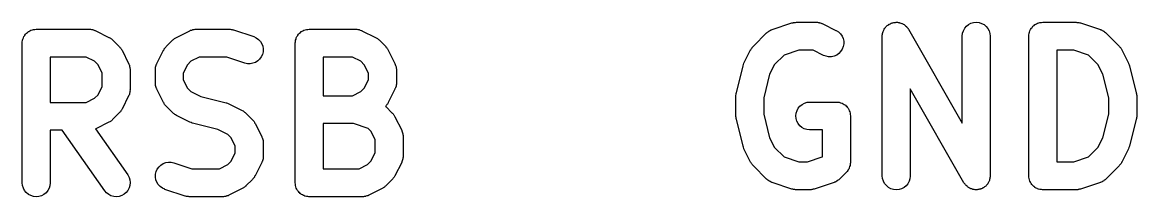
# Model space of a CAD drawing. Extents: x 160.2 to 226.8, y -124.8 to -85.
# Drawn here: x 198.781 to 202.767, y -85.601 to -84.976 of the extents above; entities that cross this region are included whole.
import ezdxf

# ---------------------------------------------------------------- set-up
doc = ezdxf.new("R2010")
doc.units = 0
doc.layers.add('BLACK', color=7, linetype='CONTINUOUS')

msp = doc.modelspace()

# ---------------------------------------------------------------- linework, layer by layer
at = {"layer": 'BLACK', "linetype": 'CONTINUOUS'}
for p, q in [((201.463, -85.0026), (201.534, -84.9788)), ((201.534, -84.9788), (201.535, -84.9785)), ((201.535, -84.9785), (201.538, -84.978)), ((201.538, -84.978), (201.54, -84.9771)), ((201.54, -84.9771), (201.542, -84.9769)), ((201.542, -84.9769), (201.544, -84.9765)), ((201.544, -84.9765), (201.547, -84.9765)), ((201.547, -84.9765), (201.55, -84.9762)), ((201.55, -84.9762), (201.621, -84.9762)), ((201.621, -84.9762), (201.622, -84.9762)), ((201.622, -84.9762), (201.624, -84.9764)), ((201.624, -84.9764), (201.625, -84.9763)), ((201.625, -84.9763), (201.628, -84.9769)), ((201.628, -84.9769), (201.632, -84.9773)), ((201.632, -84.9773), (201.633, -84.9777)), ((201.633, -84.9777), (201.635, -84.978)), ((201.635, -84.978), (201.638, -84.9792)), ((201.638, -84.9792), (201.641, -84.9802)), ((201.641, -84.9802), (201.642, -84.9809)), ((201.642, -84.9809), (201.644, -84.9815)), ((201.644, -84.9815), (201.691, -85.0053)), ((201.883, -84.9826), (201.886, -84.9813)), ((201.886, -84.9813), (201.888, -84.9798)), ((201.888, -84.9798), (201.89, -84.9794)), ((201.89, -84.9794), (201.892, -84.9787)), ((201.892, -84.9787), (201.895, -84.978)), ((201.895, -84.978), (201.898, -84.9771)), ((201.898, -84.9771), (201.899, -84.9769)), ((201.899, -84.9769), (201.901, -84.9766)), ((201.901, -84.9766), (201.904, -84.9765)), ((201.904, -84.9765), (201.907, -84.9762)), ((201.907, -84.9762), (201.909, -84.9764)), ((201.909, -84.9764), (201.911, -84.9763)), ((201.911, -84.9763), (201.914, -84.9769)), ((201.914, -84.9769), (201.917, -84.9772)), ((201.917, -84.9772), (201.919, -84.9777)), ((201.919, -84.9777), (201.92, -84.978)), ((201.92, -84.978), (201.923, -84.9791)), ((201.923, -84.9791), (201.927, -84.9801)), ((201.927, -84.9801), (201.928, -84.9809)), ((201.928, -84.9809), (201.93, -84.9815)), ((201.93, -84.9815), (201.932, -84.9832)), ((202.165, -84.9844), (202.174, -84.9798)), ((202.174, -84.9798), (202.183, -84.9771)), ((202.183, -84.9771), (202.193, -84.9762)), ((202.193, -84.9762), (202.203, -84.9772)), ((202.203, -84.9772), (202.212, -84.9801)), ((202.212, -84.9801), (202.221, -84.9847)), ((202.408, -84.9822), (202.412, -84.98)), ((202.412, -84.9798), (202.417, -84.9785)), ((202.412, -84.9799), (202.412, -84.9798)), ((202.412, -84.98), (202.412, -84.9799)), ((202.417, -84.9785), (202.421, -84.9771)), ((202.421, -84.9771), (202.421, -84.9771)), ((202.421, -84.9771), (202.422, -84.9771)), ((202.422, -84.9771), (202.426, -84.9767)), ((202.426, -84.9767), (202.431, -84.9762)), ((202.431, -84.9762), (202.55, -84.9762)), ((202.55, -84.9762), (202.551, -84.9762)), ((202.551, -84.9762), (202.553, -84.9765)), ((202.553, -84.9765), (202.556, -84.9766)), ((202.556, -84.9766), (202.558, -84.9771)), ((202.558, -84.9771), (202.56, -84.9773)), ((202.56, -84.9773), (202.563, -84.9781)), ((202.563, -84.9781), (202.566, -84.9788)), ((202.566, -84.9788), (202.637, -85.0026)), ((198.79, -85.0229), (198.793, -85.0194)), ((198.793, -85.0194), (198.796, -85.0157)), ((198.796, -85.0155), (198.8, -85.0125)), ((198.796, -85.0156), (198.796, -85.0155)), ((198.796, -85.0157), (198.796, -85.0156)), ((198.8, -85.0125), (198.803, -85.0095)), ((198.803, -85.0095), (198.804, -85.0094)), ((198.803, -85.0095), (198.803, -85.0095)), ((198.804, -85.0094), (198.808, -85.0072)), ((198.808, -85.0072), (198.812, -85.005)), ((198.812, -85.0048), (198.817, -85.0035)), ((198.812, -85.0049), (198.812, -85.0048)), ((198.812, -85.005), (198.812, -85.0049)), ((198.817, -85.0035), (198.821, -85.0021)), ((198.821, -85.0021), (198.821, -85.0021)), ((198.821, -85.0021), (198.822, -85.0021)), ((198.822, -85.0021), (198.826, -85.0017)), ((198.826, -85.0017), (198.831, -85.0012)), ((198.831, -85.0012), (199.021, -85.0012)), ((199.021, -85.0012), (199.022, -85.0012)), ((199.022, -85.0012), (199.024, -85.0014)), ((199.024, -85.0014), (199.025, -85.0013)), ((199.025, -85.0013), (199.028, -85.0019)), ((199.028, -85.0019), (199.032, -85.0023)), ((199.032, -85.0023), (199.033, -85.0027)), ((199.033, -85.0027), (199.035, -85.003)), ((199.035, -85.003), (199.038, -85.0042)), ((199.038, -85.0042), (199.041, -85.0052)), ((199.041, -85.0052), (199.042, -85.0059)), ((199.042, -85.0059), (199.044, -85.0065)), ((199.044, -85.0065), (199.091, -85.0303)), ((199.332, -85.0303), (199.38, -85.0065)), ((199.38, -85.0065), (199.381, -85.0062)), ((199.381, -85.0062), (199.382, -85.0057)), ((199.382, -85.0057), (199.383, -85.005)), ((199.383, -85.005), (199.387, -85.004)), ((199.387, -85.004), (199.39, -85.0028)), ((199.39, -85.0028), (199.391, -85.0026)), ((199.391, -85.0026), (199.393, -85.0021)), ((199.393, -85.0021), (199.396, -85.0018)), ((199.396, -85.0018), (199.399, -85.0013)), ((199.399, -85.0013), (199.401, -85.0013)), ((199.401, -85.0013), (199.402, -85.0012)), ((199.402, -85.0012), (199.521, -85.0012)), ((199.521, -85.0012), (199.522, -85.0012)), ((199.522, -85.0012), (199.525, -85.0015)), ((199.525, -85.0015), (199.528, -85.0016)), ((199.528, -85.0016), (199.53, -85.0021)), ((199.53, -85.0021), (199.532, -85.0023)), ((199.532, -85.0023), (199.534, -85.0031)), ((199.534, -85.0031), (199.537, -85.0038)), ((199.537, -85.0038), (199.609, -85.0276)), ((199.766, -85.0229), (199.769, -85.0194)), ((199.769, -85.0194), (199.772, -85.0157)), ((199.772, -85.0155), (199.776, -85.0125)), ((199.772, -85.0156), (199.772, -85.0155)), ((199.772, -85.0157), (199.772, -85.0156)), ((199.776, -85.0125), (199.779, -85.0095)), ((199.779, -85.0095), (199.78, -85.0095)), ((199.78, -85.0094), (199.784, -85.0072)), ((199.78, -85.0095), (199.78, -85.0094)), ((199.784, -85.0072), (199.788, -85.005)), ((199.788, -85.0048), (199.793, -85.0035)), ((199.788, -85.0049), (199.788, -85.0048)), ((199.788, -85.005), (199.788, -85.0049)), ((199.793, -85.0035), (199.797, -85.0021)), ((199.797, -85.0021), (199.798, -85.0021)), ((199.798, -85.0021), (199.802, -85.0017)), ((199.798, -85.0021), (199.798, -85.0021)), ((199.802, -85.0017), (199.807, -85.0012)), ((199.807, -85.0012), (199.974, -85.0012)), ((199.974, -85.0012), (199.975, -85.0012)), ((199.975, -85.0012), (199.976, -85.0014)), ((199.976, -85.0014), (199.977, -85.0013)), ((199.977, -85.0013), (199.981, -85.0019)), ((199.981, -85.0019), (199.984, -85.0023)), ((199.984, -85.0023), (199.986, -85.0027)), ((199.986, -85.0027), (199.987, -85.003)), ((199.987, -85.003), (199.99, -85.0042)), ((199.99, -85.0042), (199.994, -85.0052)), ((199.994, -85.0052), (199.995, -85.0059)), ((199.995, -85.0059), (199.996, -85.0065)), ((199.996, -85.0065), (200.044, -85.0303)), ((201.396, -85.0623), (201.443, -85.0146)), ((201.443, -85.0146), (201.444, -85.0142)), ((201.444, -85.0142), (201.445, -85.0132)), ((201.445, -85.0132), (201.446, -85.0122)), ((201.446, -85.0122), (201.449, -85.0102)), ((201.449, -85.0102), (201.451, -85.0081)), ((201.451, -85.0081), (201.453, -85.0074)), ((201.453, -85.0074), (201.454, -85.0065)), ((201.454, -85.0065), (201.457, -85.0051)), ((201.457, -85.0051), (201.46, -85.0036)), ((201.46, -85.0036), (201.461, -85.0032)), ((201.461, -85.0032), (201.463, -85.0026)), ((201.691, -85.0053), (201.692, -85.0056)), ((201.692, -85.0056), (201.7, -85.0109)), ((201.7, -85.0109), (201.707, -85.0177)), ((201.707, -85.0177), (201.713, -85.0257)), ((201.857, -85.0221), (201.858, -85.019)), ((201.858, -85.0158), (201.859, -85.0142)), ((201.858, -85.019), (201.858, -85.0158)), ((201.859, -85.0125), (201.86, -85.0095)), ((201.859, -85.0142), (201.859, -85.0125)), ((201.86, -85.0095), (201.861, -85.0065)), ((201.861, -85.0065), (201.862, -85.005)), ((201.862, -85.005), (201.863, -85.0034)), ((201.863, -85.0034), (201.864, -85.0008)), ((201.864, -85.0008), (201.866, -84.9979)), ((201.866, -84.9979), (201.867, -84.9966)), ((201.867, -84.9966), (201.868, -84.9952)), ((201.868, -84.9952), (201.87, -84.9929)), ((201.87, -84.9929), (201.872, -84.9905)), ((201.872, -84.9905), (201.873, -84.9894)), ((201.873, -84.9894), (201.875, -84.9882)), ((201.875, -84.9882), (201.877, -84.9864)), ((201.877, -84.9864), (201.88, -84.9844)), ((201.88, -84.9844), (201.881, -84.9836)), ((201.881, -84.9836), (201.883, -84.9826)), ((201.932, -84.9832), (201.935, -84.9847)), ((201.935, -84.9847), (201.936, -84.9858)), ((201.936, -84.9858), (201.938, -84.9867)), ((201.938, -84.9867), (201.94, -84.9889)), ((201.94, -84.9889), (201.943, -84.991)), ((201.943, -84.991), (201.944, -84.9923)), ((201.944, -84.9923), (201.945, -84.9934)), ((201.945, -84.9934), (201.947, -84.996)), ((201.947, -84.996), (201.949, -84.9985)), ((201.949, -84.9985), (201.95, -85)), ((201.95, -85), (201.951, -85.0014)), ((201.951, -85.0014), (202.143, -85.3379)), ((202.143, -85.0255), (202.144, -85.0158)), ((202.144, -85.0158), (202.147, -85.0065)), ((202.147, -85.0065), (202.152, -84.9979)), ((202.152, -84.9979), (202.158, -84.9905)), ((202.158, -84.9905), (202.165, -84.9844)), ((202.221, -84.9847), (202.228, -84.991)), ((202.228, -84.991), (202.235, -84.9985)), ((202.235, -84.9985), (202.239, -85.0071)), ((202.239, -85.0071), (202.242, -85.0165)), ((202.242, -85.0165), (202.243, -85.0262)), ((202.381, -85.0208), (202.382, -85.0161)), ((202.381, -85.0255), (202.381, -85.0208)), ((202.382, -85.0158), (202.383, -85.0113)), ((202.382, -85.016), (202.382, -85.0158)), ((202.382, -85.0161), (202.382, -85.016)), ((202.383, -85.0113), (202.385, -85.0068)), ((202.385, -85.0065), (202.387, -85.0023)), ((202.385, -85.0067), (202.385, -85.0065)), ((202.385, -85.0068), (202.385, -85.0067)), ((202.387, -85.0023), (202.389, -84.9982)), ((202.389, -84.9982), (202.39, -84.9981)), ((202.39, -84.9979), (202.393, -84.9944)), ((202.39, -84.9981), (202.39, -84.9979)), ((202.393, -84.9944), (202.396, -84.9907)), ((202.396, -84.9905), (202.4, -84.9876)), ((202.396, -84.9906), (202.396, -84.9905)), ((202.396, -84.9907), (202.396, -84.9906)), ((202.4, -84.9876), (202.403, -84.9845)), ((202.403, -84.9845), (202.404, -84.9844)), ((202.403, -84.9845), (202.403, -84.9845)), ((202.404, -84.9844), (202.408, -84.9822)), ((202.637, -85.0026), (202.638, -85.0028)), ((202.638, -85.0028), (202.639, -85.0034)), ((202.639, -85.0034), (202.641, -85.0038)), ((202.641, -85.0038), (202.644, -85.0055)), ((202.644, -85.0055), (202.647, -85.0069)), ((202.647, -85.0069), (202.648, -85.0078)), ((202.648, -85.0078), (202.649, -85.0084)), ((202.649, -85.0084), (202.652, -85.0106)), ((202.652, -85.0106), (202.655, -85.0126)), ((202.655, -85.0126), (202.656, -85.0137)), ((202.656, -85.0137), (202.657, -85.0146)), ((202.657, -85.0146), (202.704, -85.0623)), ((198.781, -85.0458), (198.782, -85.0411)), ((198.781, -85.0505), (198.781, -85.0458)), ((198.781, -85.0508), (198.781, -85.0505)), ((198.781, -85.0509), (198.781, -85.0508)), ((198.781, -85.0508), (198.781, -85.0508)), ((198.781, -85.0512), (198.781, -85.0509)), ((198.781, -85.5512), (198.781, -85.0512)), ((198.782, -85.0408), (198.783, -85.0362)), ((198.782, -85.041), (198.782, -85.0408)), ((198.782, -85.0411), (198.782, -85.041)), ((198.783, -85.0362), (198.785, -85.0318)), ((198.785, -85.0315), (198.787, -85.0273)), ((198.785, -85.0317), (198.785, -85.0315)), ((198.785, -85.0318), (198.785, -85.0317)), ((198.787, -85.0273), (198.79, -85.0232)), ((198.79, -85.0231), (198.79, -85.0229)), ((198.79, -85.0232), (198.79, -85.0231)), ((199.091, -85.0303), (199.092, -85.0306)), ((199.092, -85.0306), (199.094, -85.0321)), ((199.094, -85.0321), (199.097, -85.0335)), ((199.097, -85.0335), (199.098, -85.0348)), ((199.098, -85.0348), (199.1, -85.0359)), ((199.1, -85.0359), (199.102, -85.0379)), ((199.102, -85.0379), (199.104, -85.0396)), ((199.104, -85.0396), (199.128, -85.0635)), ((199.296, -85.0635), (199.319, -85.0396)), ((199.319, -85.0396), (199.32, -85.0392)), ((199.32, -85.0392), (199.322, -85.0374)), ((199.322, -85.0374), (199.324, -85.0355)), ((199.324, -85.0355), (199.326, -85.0344)), ((199.326, -85.0344), (199.328, -85.0331)), ((199.328, -85.0331), (199.33, -85.0318)), ((199.33, -85.0318), (199.332, -85.0303)), ((199.609, -85.0276), (199.609, -85.0278)), ((199.609, -85.0278), (199.618, -85.0319)), ((199.618, -85.0319), (199.626, -85.0376)), ((199.626, -85.0376), (199.633, -85.0448)), ((199.633, -85.0448), (199.638, -85.0531)), ((199.638, -85.0531), (199.641, -85.0623)), ((199.757, -85.0505), (199.758, -85.0458)), ((199.757, -85.0508), (199.757, -85.0505)), ((199.757, -85.0509), (199.757, -85.0508)), ((199.757, -85.0508), (199.757, -85.0508)), ((199.757, -85.0512), (199.757, -85.0509)), ((199.757, -85.5512), (199.757, -85.0512)), ((199.758, -85.0408), (199.76, -85.0362)), ((199.758, -85.041), (199.758, -85.0408)), ((199.758, -85.0411), (199.758, -85.041)), ((199.758, -85.0458), (199.758, -85.0411)), ((199.76, -85.0362), (199.761, -85.0318)), ((199.761, -85.0315), (199.763, -85.0273)), ((199.761, -85.0317), (199.761, -85.0315)), ((199.761, -85.0318), (199.761, -85.0317)), ((199.763, -85.0273), (199.766, -85.0232)), ((199.766, -85.0231), (199.766, -85.0229)), ((199.766, -85.0232), (199.766, -85.0231)), ((200.044, -85.0303), (200.044, -85.0306)), ((200.044, -85.0306), (200.047, -85.0321)), ((200.047, -85.0321), (200.049, -85.0335)), ((200.049, -85.0335), (200.051, -85.0348)), ((200.051, -85.0348), (200.053, -85.0359)), ((200.053, -85.0359), (200.055, -85.0379)), ((200.055, -85.0379), (200.057, -85.0396)), ((200.057, -85.0396), (200.081, -85.0635)), ((201.713, -85.0257), (201.717, -85.0347)), ((201.717, -85.0347), (201.719, -85.0442)), ((201.719, -85.054), (201.717, -85.0636)), ((201.719, -85.0442), (201.719, -85.054)), ((201.857, -85.0238), (201.857, -85.0221)), ((201.857, -85.0255), (201.857, -85.0238)), ((201.857, -85.0262), (201.857, -85.0255)), ((201.857, -85.5262), (201.857, -85.0262)), ((202.143, -85.0262), (202.143, -85.0255)), ((202.143, -85.3379), (202.143, -85.0262)), ((202.243, -85.0262), (202.243, -85.5262)), ((202.381, -85.0258), (202.381, -85.0255)), ((202.381, -85.0259), (202.381, -85.0258)), ((202.381, -85.0258), (202.381, -85.0258)), ((202.381, -85.0262), (202.381, -85.0259)), ((202.381, -85.5262), (202.381, -85.0262)), ((199.128, -85.0635), (199.129, -85.0639)), ((199.129, -85.0639), (199.13, -85.0661)), ((199.13, -85.0661), (199.132, -85.0682)), ((199.132, -85.0682), (199.133, -85.07)), ((199.133, -85.07), (199.135, -85.0716)), ((199.135, -85.0716), (199.136, -85.0741)), ((199.136, -85.0741), (199.138, -85.0764)), ((199.138, -85.0764), (199.161, -85.1241)), ((199.262, -85.1241), (199.286, -85.0764)), ((199.286, -85.0764), (199.287, -85.0758)), ((199.287, -85.0758), (199.288, -85.0735)), ((199.288, -85.0735), (199.289, -85.071)), ((199.289, -85.071), (199.291, -85.0694)), ((199.291, -85.0694), (199.292, -85.0676)), ((199.292, -85.0676), (199.294, -85.0656)), ((199.294, -85.0656), (199.296, -85.0635)), ((199.636, -85.1), (199.63, -85.108)), ((199.64, -85.0911), (199.636, -85.1)), ((199.642, -85.0816), (199.64, -85.0911)), ((199.641, -85.0623), (199.643, -85.0719)), ((199.643, -85.0719), (199.642, -85.0816)), ((200.081, -85.0635), (200.081, -85.0639)), ((200.081, -85.0639), (200.083, -85.0661)), ((200.083, -85.0661), (200.085, -85.0682)), ((200.085, -85.0682), (200.086, -85.07)), ((200.086, -85.07), (200.087, -85.0716)), ((200.087, -85.0716), (200.088, -85.0741)), ((200.088, -85.0741), (200.09, -85.0764)), ((200.09, -85.0764), (200.114, -85.1241)), ((201.362, -85.1229), (201.386, -85.0753)), ((201.386, -85.0753), (201.387, -85.0746)), ((201.387, -85.0746), (201.388, -85.0723)), ((201.388, -85.0723), (201.389, -85.0698)), ((201.389, -85.0698), (201.391, -85.0682)), ((201.391, -85.0682), (201.392, -85.0664)), ((201.392, -85.0664), (201.394, -85.0644)), ((201.394, -85.0644), (201.396, -85.0623)), ((201.506, -85.0937), (201.472, -85.1272)), ((201.558, -85.0762), (201.506, -85.0937)), ((201.61, -85.0762), (201.558, -85.0762)), ((201.647, -85.0947), (201.61, -85.0762)), ((201.656, -85.0982), (201.647, -85.0947)), ((201.665, -85.0999), (201.656, -85.0982)), ((201.675, -85.0996), (201.665, -85.0999)), ((201.685, -85.0975), (201.675, -85.0996)), ((201.694, -85.0935), (201.685, -85.0975)), ((201.702, -85.0879), (201.694, -85.0935)), ((201.708, -85.0809), (201.702, -85.0879)), ((201.714, -85.0727), (201.708, -85.0809)), ((201.717, -85.0636), (201.714, -85.0727)), ((202.481, -85.0762), (202.481, -85.4762)), ((202.542, -85.0762), (202.481, -85.0762)), ((202.594, -85.0937), (202.542, -85.0762)), ((202.628, -85.1272), (202.594, -85.0937)), ((202.704, -85.0623), (202.705, -85.0628)), ((202.705, -85.0628), (202.707, -85.065)), ((202.707, -85.065), (202.709, -85.067)), ((202.709, -85.067), (202.71, -85.0688)), ((202.71, -85.0688), (202.711, -85.0704)), ((202.711, -85.0704), (202.712, -85.0729)), ((202.712, -85.0729), (202.714, -85.0753)), ((202.714, -85.0753), (202.738, -85.1229)), ((198.881, -85.1012), (198.881, -85.2631)), ((199.01, -85.1012), (198.881, -85.1012)), ((199.039, -85.1161), (199.01, -85.1012)), ((199.052, -85.1284), (199.039, -85.1161)), ((199.067, -85.1582), (199.052, -85.1284)), ((199.161, -85.1241), (199.162, -85.1247)), ((199.162, -85.1247), (199.162, -85.1261)), ((199.162, -85.1261), (199.163, -85.1274)), ((199.163, -85.1274), (199.164, -85.1307)), ((199.164, -85.1307), (199.165, -85.1339)), ((199.165, -85.1339), (199.165, -85.1353)), ((199.165, -85.1353), (199.166, -85.1367)), ((199.166, -85.1367), (199.166, -85.1401)), ((199.166, -85.1401), (199.167, -85.1435)), ((199.257, -85.1428), (199.258, -85.1394)), ((199.258, -85.136), (199.259, -85.1346)), ((199.258, -85.1394), (199.258, -85.136)), ((199.259, -85.1332), (199.26, -85.13)), ((199.259, -85.1346), (199.259, -85.1332)), ((199.26, -85.13), (199.261, -85.1267)), ((199.261, -85.1267), (199.262, -85.1254)), ((199.262, -85.1254), (199.262, -85.1241)), ((199.372, -85.1284), (199.357, -85.1582)), ((199.384, -85.1161), (199.372, -85.1284)), ((199.414, -85.1012), (199.384, -85.1161)), ((199.513, -85.1012), (199.414, -85.1012)), ((199.577, -85.1224), (199.513, -85.1012)), ((199.587, -85.1246), (199.577, -85.1224)), ((199.596, -85.1249), (199.587, -85.1246)), ((199.606, -85.1233), (199.596, -85.1249)), ((199.615, -85.1198), (199.606, -85.1233)), ((199.623, -85.1146), (199.615, -85.1198)), ((199.63, -85.108), (199.623, -85.1146)), ((199.857, -85.1012), (199.857, -85.2393)), ((199.962, -85.1012), (199.857, -85.1012)), ((199.992, -85.1161), (199.962, -85.1012)), ((200.004, -85.1284), (199.992, -85.1161)), ((200.019, -85.1582), (200.004, -85.1284)), ((200.114, -85.1241), (200.114, -85.1247)), ((200.114, -85.1247), (200.115, -85.1261)), ((200.115, -85.1261), (200.115, -85.1274)), ((200.115, -85.1274), (200.116, -85.1307)), ((200.116, -85.1307), (200.117, -85.1339)), ((200.117, -85.1339), (200.118, -85.1353)), ((200.118, -85.1353), (200.118, -85.1367)), ((200.118, -85.1367), (200.118, -85.1401)), ((200.118, -85.1401), (200.119, -85.1435)), ((201.335, -85.2283), (201.359, -85.1331)), ((201.359, -85.132), (201.361, -85.1276)), ((201.359, -85.1322), (201.359, -85.132)), ((201.359, -85.1324), (201.359, -85.1322)), ((201.359, -85.1331), (201.359, -85.1324)), ((201.361, -85.1276), (201.362, -85.1233)), ((201.362, -85.1231), (201.362, -85.1229)), ((201.362, -85.1233), (201.362, -85.1231)), ((201.472, -85.1272), (201.454, -85.1627)), ((202.646, -85.1627), (202.628, -85.1272)), ((202.738, -85.1229), (202.738, -85.1235)), ((202.738, -85.1235), (202.738, -85.1237)), ((202.738, -85.1237), (202.738, -85.1239)), ((202.738, -85.1239), (202.74, -85.1283)), ((202.74, -85.1283), (202.741, -85.1327)), ((202.741, -85.1327), (202.741, -85.1329)), ((202.741, -85.1329), (202.741, -85.1331)), ((202.741, -85.1331), (202.765, -85.2283)), ((199.067, -85.2061), (199.067, -85.1582)), ((199.167, -85.1435), (199.167, -85.145)), ((199.167, -85.145), (199.167, -85.1464)), ((199.167, -85.1464), (199.167, -85.2179)), ((199.257, -85.1443), (199.257, -85.1428)), ((199.257, -85.1457), (199.257, -85.1443)), ((199.257, -85.1464), (199.257, -85.1457)), ((199.257, -85.194), (199.257, -85.1464)), ((199.357, -85.1582), (199.357, -85.1822)), ((200.019, -85.1822), (200.019, -85.1582)), ((200.119, -85.1435), (200.119, -85.145)), ((200.119, -85.145), (200.119, -85.1464)), ((200.119, -85.1464), (200.119, -85.194)), ((201.454, -85.1627), (201.433, -85.2466)), ((202.667, -85.2466), (202.646, -85.1627)), ((199.052, -85.2359), (199.067, -85.2061)), ((199.167, -85.2186), (199.166, -85.22)), ((199.166, -85.22), (199.167, -85.2215)), ((199.167, -85.2179), (199.167, -85.2186)), ((199.257, -85.1955), (199.257, -85.194)), ((199.257, -85.197), (199.257, -85.1955)), ((199.258, -85.2004), (199.257, -85.197)), ((199.258, -85.2038), (199.258, -85.2004)), ((199.259, -85.2052), (199.258, -85.2038)), ((199.259, -85.2066), (199.259, -85.2052)), ((199.26, -85.2098), (199.259, -85.2066)), ((199.261, -85.2131), (199.26, -85.2098)), ((199.262, -85.2144), (199.261, -85.2131)), ((199.262, -85.2158), (199.262, -85.2144)), ((199.262, -85.2164), (199.262, -85.2158)), ((199.286, -85.264), (199.262, -85.2164)), ((199.357, -85.1822), (199.372, -85.212)), ((199.372, -85.212), (199.384, -85.2244)), ((199.992, -85.2244), (200.004, -85.212)), ((200.004, -85.212), (200.019, -85.1822)), ((200.114, -85.2164), (200.09, -85.264)), ((200.115, -85.2137), (200.114, -85.215)), ((200.114, -85.215), (200.114, -85.2164)), ((200.116, -85.2105), (200.115, -85.2137)), ((200.117, -85.2073), (200.116, -85.2105)), ((200.118, -85.2058), (200.117, -85.2073)), ((200.119, -85.1977), (200.118, -85.2011)), ((200.118, -85.2011), (200.118, -85.2044)), ((200.118, -85.2044), (200.118, -85.2058)), ((200.119, -85.194), (200.119, -85.1947)), ((200.119, -85.1947), (200.119, -85.1962)), ((200.119, -85.1962), (200.119, -85.1977)), ((202.149, -85.551), (201.957, -85.2145)), ((201.957, -85.2145), (201.957, -85.5262)), ((199.01, -85.2631), (199.039, -85.2482)), ((199.039, -85.2482), (199.052, -85.2359)), ((199.161, -85.2402), (199.138, -85.2878)), ((199.162, -85.2388), (199.161, -85.2402)), ((199.163, -85.2376), (199.162, -85.2388)), ((199.164, -85.2343), (199.163, -85.2376)), ((199.165, -85.2311), (199.164, -85.2343)), ((199.166, -85.2283), (199.165, -85.2297)), ((199.165, -85.2297), (199.165, -85.2311)), ((199.167, -85.2215), (199.166, -85.2249)), ((199.166, -85.2249), (199.166, -85.2283)), ((199.384, -85.2244), (199.42, -85.2421)), ((199.42, -85.2421), (199.51, -85.2646)), ((199.857, -85.2393), (199.962, -85.2393)), ((199.962, -85.2393), (199.992, -85.2244)), ((201.333, -85.238), (201.334, -85.234)), ((201.333, -85.2389), (201.333, -85.238)), ((201.333, -85.2398), (201.333, -85.2389)), ((201.333, -85.2405), (201.333, -85.2398)), ((201.333, -85.3119), (201.333, -85.2405)), ((201.334, -85.2301), (201.335, -85.2292)), ((201.334, -85.234), (201.334, -85.2301)), ((201.335, -85.2292), (201.335, -85.2283)), ((201.433, -85.2466), (201.433, -85.3057)), ((202.667, -85.3057), (202.667, -85.2466)), ((202.765, -85.2283), (202.765, -85.229)), ((202.765, -85.229), (202.765, -85.2299)), ((202.765, -85.2299), (202.766, -85.2308)), ((202.766, -85.2308), (202.766, -85.2347)), ((202.766, -85.2347), (202.767, -85.2387)), ((202.767, -85.2387), (202.767, -85.2396)), ((202.767, -85.2396), (202.767, -85.2405)), ((202.767, -85.2405), (202.767, -85.3119)), ((198.881, -85.2631), (199.01, -85.2631)), ((199.13, -85.2987), (199.128, -85.3008)), ((199.132, -85.2966), (199.13, -85.2987)), ((199.133, -85.2949), (199.132, -85.2966)), ((199.134, -85.2933), (199.133, -85.2949)), ((199.136, -85.2908), (199.134, -85.2933)), ((199.137, -85.2885), (199.136, -85.2908)), ((199.138, -85.2878), (199.137, -85.2885)), ((199.288, -85.2664), (199.286, -85.264)), ((199.289, -85.2689), (199.288, -85.2664)), ((199.29, -85.2705), (199.289, -85.2689)), ((199.291, -85.2723), (199.29, -85.2705)), ((199.293, -85.2743), (199.291, -85.2723)), ((199.295, -85.2765), (199.293, -85.2743)), ((199.296, -85.277), (199.295, -85.2765)), ((199.319, -85.3008), (199.296, -85.277)), ((199.51, -85.2646), (199.51, -85.2648)), ((199.51, -85.2648), (199.511, -85.2648)), ((199.511, -85.2648), (199.511, -85.2649)), ((199.511, -85.2649), (199.515, -85.2666)), ((199.515, -85.2666), (199.52, -85.2682)), ((199.52, -85.2682), (199.52, -85.2683)), ((199.52, -85.2683), (199.52, -85.2684)), ((199.52, -85.2684), (199.568, -85.2922)), ((199.568, -85.2922), (199.568, -85.2925)), ((199.568, -85.2925), (199.571, -85.294)), ((199.571, -85.294), (199.573, -85.2954)), ((199.573, -85.2954), (199.575, -85.2967)), ((199.575, -85.2967), (199.576, -85.2978)), ((199.576, -85.2978), (199.578, -85.2998)), ((199.578, -85.2998), (199.581, -85.3015)), ((200.081, -85.277), (200.08, -85.2774)), ((200.08, -85.2774), (200.081, -85.2777)), ((200.082, -85.2749), (200.081, -85.277)), ((200.081, -85.2777), (200.104, -85.3015)), ((200.084, -85.2728), (200.082, -85.2749)), ((200.085, -85.2711), (200.084, -85.2728)), ((200.087, -85.2695), (200.085, -85.2711)), ((200.088, -85.267), (200.087, -85.2695)), ((200.09, -85.2646), (200.088, -85.267)), ((200.09, -85.264), (200.09, -85.2646)), ((201.549, -85.3019), (201.552, -85.2925)), ((201.552, -85.2925), (201.556, -85.2839)), ((201.556, -85.2839), (201.562, -85.2764)), ((201.562, -85.2764), (201.57, -85.2703)), ((201.57, -85.2703), (201.579, -85.2657)), ((201.579, -85.2657), (201.588, -85.2629)), ((201.588, -85.2629), (201.598, -85.2619)), ((201.598, -85.2619), (201.693, -85.2619)), ((201.693, -85.2619), (201.693, -85.2619)), ((201.693, -85.2619), (201.693, -85.2619)), ((201.693, -85.2619), (201.693, -85.2619)), ((201.693, -85.2619), (201.694, -85.2619)), ((201.694, -85.2619), (201.698, -85.2624)), ((201.698, -85.2624), (201.703, -85.2629)), ((201.703, -85.2629), (201.703, -85.263)), ((201.703, -85.263), (201.703, -85.263)), ((201.703, -85.263), (201.708, -85.2644)), ((201.708, -85.2644), (201.712, -85.2658)), ((201.712, -85.2658), (201.712, -85.2659)), ((201.712, -85.2659), (201.713, -85.2659)), ((201.713, -85.2659), (201.717, -85.2682)), ((201.717, -85.2682), (201.721, -85.2705)), ((201.721, -85.2705), (201.721, -85.2706)), ((201.721, -85.2706), (201.721, -85.2706)), ((201.721, -85.2706), (201.725, -85.2736)), ((201.725, -85.2736), (201.728, -85.2767)), ((201.728, -85.2767), (201.728, -85.2768)), ((201.728, -85.2768), (201.729, -85.2769)), ((201.729, -85.2769), (201.731, -85.2805)), ((201.731, -85.2805), (201.735, -85.2842)), ((201.735, -85.2842), (201.735, -85.2844)), ((201.735, -85.2844), (201.735, -85.2845)), ((201.735, -85.2845), (201.737, -85.2887)), ((201.737, -85.2887), (201.739, -85.2929)), ((201.739, -85.2929), (201.739, -85.293)), ((201.739, -85.293), (201.739, -85.2932)), ((201.739, -85.2932), (201.741, -85.2976)), ((201.741, -85.2976), (201.742, -85.3022)), ((199.091, -85.334), (199.044, -85.3578)), ((199.094, -85.3325), (199.091, -85.334)), ((199.096, -85.3312), (199.094, -85.3325)), ((199.098, -85.3299), (199.096, -85.3312)), ((199.1, -85.3288), (199.098, -85.3299)), ((199.102, -85.3269), (199.1, -85.3288)), ((199.104, -85.3251), (199.102, -85.3269)), ((199.128, -85.3008), (199.104, -85.3246)), ((199.104, -85.3246), (199.104, -85.3251)), ((199.322, -85.3026), (199.319, -85.3008)), ((199.324, -85.3046), (199.322, -85.3026)), ((199.325, -85.3057), (199.324, -85.3046)), ((199.327, -85.307), (199.325, -85.3057)), ((199.329, -85.3084), (199.327, -85.307)), ((199.332, -85.3099), (199.329, -85.3084)), ((199.332, -85.3102), (199.332, -85.3099)), ((199.38, -85.334), (199.332, -85.3102)), ((199.38, -85.3341), (199.38, -85.334)), ((199.38, -85.3342), (199.38, -85.3341)), ((199.385, -85.3358), (199.38, -85.3342)), ((199.389, -85.3375), (199.385, -85.3358)), ((199.39, -85.3376), (199.389, -85.3375)), ((199.389, -85.3375), (199.389, -85.3375)), ((199.39, -85.3378), (199.39, -85.3376)), ((199.48, -85.3603), (199.39, -85.3378)), ((199.581, -85.3015), (199.604, -85.3254)), ((199.604, -85.3254), (199.605, -85.3259)), ((199.605, -85.3259), (199.607, -85.328)), ((199.607, -85.328), (199.609, -85.3301)), ((199.609, -85.3301), (199.61, -85.3319)), ((199.61, -85.3319), (199.611, -85.3335)), ((199.611, -85.3335), (199.612, -85.336)), ((199.612, -85.336), (199.614, -85.3384)), ((199.614, -85.3384), (199.638, -85.386)), ((199.857, -85.3393), (199.857, -85.5012)), ((199.966, -85.3393), (199.857, -85.3393)), ((200.018, -85.3568), (199.966, -85.3393)), ((200.104, -85.3015), (200.105, -85.302)), ((200.105, -85.302), (200.107, -85.3042)), ((200.107, -85.3042), (200.109, -85.3063)), ((200.109, -85.3063), (200.11, -85.308)), ((200.11, -85.308), (200.111, -85.3097)), ((200.111, -85.3097), (200.112, -85.3122)), ((200.112, -85.3122), (200.114, -85.3145)), ((200.114, -85.3145), (200.138, -85.3622)), ((201.333, -85.3128), (201.333, -85.3119)), ((201.333, -85.3137), (201.333, -85.3128)), ((201.334, -85.3176), (201.333, -85.3137)), ((201.334, -85.3216), (201.334, -85.3176)), ((201.335, -85.3225), (201.334, -85.3216)), ((201.335, -85.3234), (201.335, -85.3225)), ((201.335, -85.324), (201.335, -85.3234)), ((201.359, -85.4193), (201.335, -85.324)), ((201.433, -85.3057), (201.454, -85.3897)), ((201.548, -85.3116), (201.549, -85.3019)), ((201.549, -85.3213), (201.548, -85.3116)), ((201.551, -85.3306), (201.549, -85.3213)), ((201.556, -85.3393), (201.551, -85.3306)), ((201.562, -85.3469), (201.556, -85.3393)), ((201.742, -85.3022), (201.742, -85.3024)), ((201.742, -85.3024), (201.742, -85.3025)), ((201.742, -85.3025), (201.742, -85.3072)), ((201.742, -85.3072), (201.743, -85.3119)), ((201.743, -85.3119), (201.743, -85.4786)), ((202.646, -85.3897), (202.667, -85.3057)), ((202.765, -85.324), (202.741, -85.4193)), ((202.766, -85.3223), (202.765, -85.3231)), ((202.765, -85.3231), (202.765, -85.324)), ((202.767, -85.3144), (202.766, -85.3183)), ((202.766, -85.3183), (202.766, -85.3223)), ((202.767, -85.3119), (202.767, -85.3126)), ((202.767, -85.3126), (202.767, -85.3135)), ((202.767, -85.3135), (202.767, -85.3144)), ((198.924, -85.3631), (198.881, -85.3631)), ((198.881, -85.3631), (198.881, -85.5512)), ((199.076, -85.5799), (198.924, -85.3631)), ((199.044, -85.3578), (199.043, -85.3581)), ((199.043, -85.3581), (199.043, -85.3583)), ((199.043, -85.3583), (199.158, -85.5225)), ((199.516, -85.378), (199.48, -85.3603)), ((199.528, -85.3903), (199.516, -85.378)), ((200.028, -85.3665), (200.018, -85.3568)), ((200.043, -85.3963), (200.028, -85.3665)), ((200.138, -85.3622), (200.138, -85.3628)), ((200.138, -85.3628), (200.138, -85.3642)), ((200.138, -85.3642), (200.139, -85.3655)), ((200.139, -85.3655), (200.14, -85.3687)), ((200.14, -85.3687), (200.141, -85.3719)), ((200.141, -85.3719), (200.141, -85.3734)), ((200.141, -85.3734), (200.142, -85.3748)), ((200.142, -85.3748), (200.142, -85.3782)), ((200.142, -85.3782), (200.143, -85.3816)), ((201.569, -85.3532), (201.562, -85.3469)), ((201.578, -85.3579), (201.569, -85.3532)), ((201.587, -85.3608), (201.578, -85.3579)), ((201.597, -85.3619), (201.587, -85.3608)), ((201.598, -85.3619), (201.597, -85.3619)), ((201.643, -85.3619), (201.598, -85.3619)), ((201.643, -85.4579), (201.643, -85.3619)), ((199.543, -85.4201), (199.528, -85.3903)), ((199.638, -85.386), (199.638, -85.3866)), ((199.638, -85.3866), (199.638, -85.388)), ((199.638, -85.388), (199.639, -85.3893)), ((199.639, -85.3893), (199.64, -85.3926)), ((199.64, -85.3926), (199.641, -85.3958)), ((199.641, -85.3958), (199.641, -85.3972)), ((199.641, -85.3972), (199.642, -85.3986)), ((199.642, -85.3986), (199.642, -85.402)), ((199.642, -85.402), (199.643, -85.4054)), ((199.643, -85.4054), (199.643, -85.4069)), ((199.643, -85.4069), (199.643, -85.4083)), ((199.643, -85.4083), (199.643, -85.456)), ((200.043, -85.4441), (200.043, -85.3963)), ((200.143, -85.3816), (200.143, -85.3831)), ((200.143, -85.3831), (200.143, -85.3845)), ((200.143, -85.3845), (200.143, -85.456)), ((201.359, -85.4195), (201.359, -85.4193)), ((201.359, -85.4197), (201.359, -85.4195)), ((201.36, -85.4241), (201.359, -85.4197)), ((201.454, -85.3897), (201.472, -85.4251)), ((202.628, -85.4251), (202.646, -85.3897)), ((202.741, -85.4193), (202.741, -85.4199)), ((202.741, -85.4199), (202.741, -85.4202)), ((199.528, -85.474), (199.543, -85.4441)), ((199.543, -85.4441), (199.543, -85.4201)), ((199.643, -85.4596), (199.642, -85.463)), ((199.643, -85.456), (199.643, -85.4566)), ((199.643, -85.4566), (199.643, -85.4581)), ((199.643, -85.4581), (199.643, -85.4596)), ((200.028, -85.474), (200.043, -85.4441)), ((200.143, -85.4596), (200.142, -85.463)), ((200.143, -85.456), (200.143, -85.4566)), ((200.143, -85.4566), (200.143, -85.4581)), ((200.143, -85.4581), (200.143, -85.4596)), ((201.362, -85.4285), (201.36, -85.4241)), ((201.362, -85.4287), (201.362, -85.4285)), ((201.362, -85.4289), (201.362, -85.4287)), ((201.362, -85.4295), (201.362, -85.4289)), ((201.386, -85.4771), (201.362, -85.4295)), ((201.472, -85.4251), (201.506, -85.4587)), ((201.506, -85.4587), (201.558, -85.4762)), ((201.59, -85.4762), (201.642, -85.4587)), ((201.642, -85.4587), (201.643, -85.4579)), ((202.542, -85.4762), (202.594, -85.4587)), ((202.594, -85.4587), (202.628, -85.4251)), ((202.738, -85.4295), (202.714, -85.4771)), ((202.739, -85.4248), (202.738, -85.4291)), ((202.738, -85.4291), (202.738, -85.4293)), ((202.738, -85.4293), (202.738, -85.4295)), ((202.741, -85.4204), (202.739, -85.4248)), ((202.741, -85.4202), (202.741, -85.4204)), ((199.264, -85.5024), (199.27, -85.4944)), ((199.27, -85.4944), (199.277, -85.4877)), ((199.277, -85.4877), (199.285, -85.4826)), ((199.285, -85.4826), (199.294, -85.4791)), ((199.294, -85.4791), (199.304, -85.4775)), ((199.304, -85.4775), (199.313, -85.4778)), ((199.313, -85.4778), (199.323, -85.4799)), ((199.323, -85.4799), (199.387, -85.5012)), ((199.486, -85.5012), (199.516, -85.4863)), ((199.516, -85.4863), (199.528, -85.474)), ((199.638, -85.4783), (199.614, -85.5259)), ((199.639, -85.4756), (199.638, -85.4769)), ((199.638, -85.4769), (199.638, -85.4783)), ((199.64, -85.4724), (199.639, -85.4756)), ((199.641, -85.4692), (199.64, -85.4724)), ((199.642, -85.4663), (199.641, -85.4677)), ((199.641, -85.4677), (199.641, -85.4692)), ((199.642, -85.463), (199.642, -85.4663)), ((199.986, -85.5012), (200.016, -85.4863)), ((200.016, -85.4863), (200.028, -85.474)), ((200.138, -85.4783), (200.114, -85.5259)), ((200.139, -85.4756), (200.138, -85.4769)), ((200.138, -85.4769), (200.138, -85.4783)), ((200.14, -85.4724), (200.139, -85.4756)), ((200.141, -85.4692), (200.14, -85.4724)), ((200.142, -85.4663), (200.141, -85.4677)), ((200.141, -85.4677), (200.141, -85.4692)), ((200.142, -85.463), (200.142, -85.4663)), ((201.388, -85.4795), (201.386, -85.4771)), ((201.389, -85.482), (201.388, -85.4795)), ((201.39, -85.4836), (201.389, -85.482)), ((201.391, -85.4854), (201.39, -85.4836)), ((201.393, -85.4874), (201.391, -85.4854)), ((201.395, -85.4896), (201.393, -85.4874)), ((201.396, -85.4901), (201.395, -85.4896)), ((201.443, -85.5377), (201.396, -85.4901)), ((201.558, -85.4762), (201.59, -85.4762)), ((201.739, -85.4983), (201.737, -85.5023)), ((201.74, -85.4933), (201.739, -85.4978)), ((201.739, -85.4978), (201.739, -85.498)), ((201.739, -85.498), (201.739, -85.4983)), ((201.742, -85.489), (201.74, -85.4933)), ((201.743, -85.4793), (201.742, -85.4838)), ((201.742, -85.4838), (201.742, -85.4885)), ((201.742, -85.4885), (201.742, -85.4887)), ((201.742, -85.4887), (201.742, -85.489)), ((201.743, -85.4786), (201.743, -85.4787)), ((201.743, -85.4787), (201.743, -85.4787)), ((201.743, -85.4787), (201.743, -85.4788)), ((201.743, -85.4788), (201.743, -85.4793)), ((202.481, -85.4762), (202.542, -85.4762)), ((202.704, -85.4901), (202.657, -85.5377)), ((202.706, -85.4879), (202.704, -85.4901)), ((202.708, -85.4859), (202.706, -85.4879)), ((202.709, -85.4842), (202.708, -85.4859)), ((202.711, -85.4826), (202.709, -85.4842)), ((202.712, -85.4801), (202.711, -85.4826)), ((202.713, -85.4777), (202.712, -85.4801)), ((202.714, -85.4771), (202.713, -85.4777)), ((199.158, -85.5225), (199.158, -85.5231)), ((199.158, -85.5231), (199.163, -85.5317)), ((199.163, -85.5317), (199.166, -85.541)), ((199.257, -85.5305), (199.258, -85.5207)), ((199.259, -85.5401), (199.257, -85.5305)), ((199.258, -85.5207), (199.26, -85.5112)), ((199.26, -85.5112), (199.264, -85.5024)), ((199.387, -85.5012), (199.486, -85.5012)), ((199.604, -85.5389), (199.581, -85.5627)), ((199.606, -85.5368), (199.604, -85.5389)), ((199.608, -85.5347), (199.606, -85.5368)), ((199.609, -85.533), (199.608, -85.5347)), ((199.611, -85.5314), (199.609, -85.533)), ((199.612, -85.5289), (199.611, -85.5314)), ((199.613, -85.5266), (199.612, -85.5289)), ((199.614, -85.5259), (199.613, -85.5266)), ((199.857, -85.5012), (199.986, -85.5012)), ((200.104, -85.5389), (200.081, -85.5627)), ((200.106, -85.5368), (200.104, -85.5389)), ((200.108, -85.5347), (200.106, -85.5368)), ((200.109, -85.533), (200.108, -85.5347)), ((200.111, -85.5314), (200.109, -85.533)), ((200.112, -85.5289), (200.111, -85.5314)), ((200.113, -85.5266), (200.112, -85.5289)), ((200.114, -85.5259), (200.113, -85.5266)), ((201.444, -85.5387), (201.443, -85.5377)), ((201.445, -85.5397), (201.444, -85.5387)), ((201.703, -85.5391), (201.702, -85.5402)), ((201.704, -85.5382), (201.703, -85.5391)), ((201.728, -85.5139), (201.704, -85.5377)), ((201.704, -85.5377), (201.704, -85.5382)), ((201.731, -85.5104), (201.728, -85.5139)), ((201.734, -85.5068), (201.731, -85.5104)), ((201.737, -85.5023), (201.734, -85.5064)), ((201.734, -85.5064), (201.734, -85.5066)), ((201.734, -85.5066), (201.734, -85.5068)), ((201.858, -85.5359), (201.857, -85.5262)), ((201.861, -85.5452), (201.858, -85.5359)), ((201.956, -85.5366), (201.953, -85.5459)), ((201.957, -85.5269), (201.956, -85.5366)), ((201.957, -85.5262), (201.957, -85.5269)), ((202.242, -85.5366), (202.241, -85.5382)), ((202.241, -85.5382), (202.241, -85.5399)), ((202.243, -85.5302), (202.242, -85.5334)), ((202.242, -85.5334), (202.242, -85.5366)), ((202.243, -85.5262), (202.243, -85.5269)), ((202.243, -85.5269), (202.243, -85.5286)), ((202.243, -85.5286), (202.243, -85.5302)), ((202.381, -85.5309), (202.381, -85.5262)), ((202.382, -85.5356), (202.381, -85.5309)), ((202.382, -85.5357), (202.382, -85.5356)), ((202.382, -85.5359), (202.382, -85.5357)), ((202.383, -85.5405), (202.382, -85.5359)), ((202.655, -85.5391), (202.654, -85.5402)), ((202.656, -85.5382), (202.655, -85.5391)), ((202.657, -85.5377), (202.656, -85.5382)), ((198.782, -85.5609), (198.781, -85.5512)), ((198.785, -85.5702), (198.782, -85.5609)), ((198.789, -85.5789), (198.785, -85.5702)), ((198.795, -85.5864), (198.789, -85.5789)), ((198.872, -85.5794), (198.866, -85.5869)), ((198.877, -85.5709), (198.872, -85.5794)), ((198.88, -85.5616), (198.877, -85.5709)), ((198.881, -85.5519), (198.88, -85.5616)), ((198.881, -85.5512), (198.881, -85.5519)), ((199.159, -85.5784), (199.153, -85.5861)), ((199.163, -85.5698), (199.159, -85.5784)), ((199.166, -85.5604), (199.163, -85.5698)), ((199.166, -85.541), (199.167, -85.5507)), ((199.167, -85.5507), (199.166, -85.5604)), ((199.262, -85.5493), (199.259, -85.5401)), ((199.267, -85.5576), (199.262, -85.5493)), ((199.274, -85.5647), (199.267, -85.5576)), ((199.282, -85.5705), (199.274, -85.5647)), ((199.291, -85.5746), (199.282, -85.5705)), ((199.291, -85.5748), (199.291, -85.5746)), ((199.363, -85.5986), (199.291, -85.5748)), ((199.568, -85.5721), (199.52, -85.5959)), ((199.57, -85.5706), (199.568, -85.5721)), ((199.572, -85.5693), (199.57, -85.5706)), ((199.574, -85.568), (199.572, -85.5693)), ((199.576, -85.5669), (199.574, -85.568)), ((199.578, -85.565), (199.576, -85.5669)), ((199.58, -85.5632), (199.578, -85.565)), ((199.581, -85.5627), (199.58, -85.5632)), ((199.758, -85.5559), (199.757, -85.5512)), ((199.758, -85.5606), (199.758, -85.5559)), ((199.758, -85.5607), (199.758, -85.5606)), ((199.758, -85.5609), (199.758, -85.5607)), ((199.759, -85.5655), (199.758, -85.5609)), ((199.761, -85.5699), (199.759, -85.5655)), ((199.761, -85.5701), (199.761, -85.5699)), ((199.761, -85.5702), (199.761, -85.5701)), ((199.763, -85.5744), (199.761, -85.5702)), ((199.765, -85.5786), (199.763, -85.5744)), ((199.765, -85.5787), (199.765, -85.5786)), ((199.765, -85.5789), (199.765, -85.5787)), ((199.769, -85.5826), (199.765, -85.5789)), ((200.068, -85.5721), (200.02, -85.5959)), ((200.07, -85.5706), (200.068, -85.5721)), ((200.072, -85.5693), (200.07, -85.5706)), ((200.074, -85.568), (200.072, -85.5693)), ((200.076, -85.5669), (200.074, -85.568)), ((200.078, -85.565), (200.076, -85.5669)), ((200.08, -85.5632), (200.078, -85.565)), ((200.081, -85.5627), (200.08, -85.5632)), ((201.448, -85.5418), (201.445, -85.5397)), ((201.451, -85.5439), (201.448, -85.5418)), ((201.452, -85.5446), (201.451, -85.5439)), ((201.453, -85.5455), (201.452, -85.5446)), ((201.456, -85.5469), (201.453, -85.5455)), ((201.459, -85.5485), (201.456, -85.5469)), ((201.461, -85.549), (201.459, -85.5485)), ((201.462, -85.5496), (201.461, -85.549)), ((201.463, -85.5498), (201.462, -85.5496)), ((201.534, -85.5736), (201.463, -85.5498)), ((201.537, -85.5742), (201.534, -85.5736)), ((201.54, -85.5751), (201.537, -85.5742)), ((201.542, -85.5753), (201.54, -85.5751)), ((201.544, -85.5758), (201.542, -85.5753)), ((201.547, -85.5759), (201.544, -85.5758)), ((201.549, -85.5762), (201.547, -85.5759)), ((201.55, -85.5762), (201.549, -85.5762)), ((201.598, -85.5762), (201.55, -85.5762)), ((201.6, -85.5759), (201.598, -85.5762)), ((201.603, -85.5759), (201.6, -85.5759)), ((201.605, -85.5754), (201.603, -85.5759)), ((201.607, -85.5752), (201.605, -85.5754)), ((201.61, -85.5744), (201.607, -85.5752)), ((201.613, -85.5738), (201.61, -85.5744)), ((201.685, -85.5498), (201.613, -85.5736)), ((201.613, -85.5736), (201.613, -85.5738)), ((201.686, -85.5492), (201.685, -85.5498)), ((201.688, -85.5488), (201.686, -85.5492)), ((201.691, -85.5472), (201.688, -85.5488)), ((201.694, -85.5458), (201.691, -85.5472)), ((201.695, -85.545), (201.694, -85.5458)), ((201.696, -85.5443), (201.695, -85.545)), ((201.699, -85.5422), (201.696, -85.5443)), ((201.702, -85.5402), (201.699, -85.5422)), ((201.865, -85.5539), (201.861, -85.5452)), ((201.872, -85.5614), (201.865, -85.5539)), ((201.879, -85.5676), (201.872, -85.5614)), ((201.888, -85.5723), (201.879, -85.5676)), ((201.897, -85.5752), (201.888, -85.5723)), ((201.907, -85.5762), (201.897, -85.5752)), ((201.917, -85.5753), (201.907, -85.5762)), ((201.926, -85.5725), (201.917, -85.5753)), ((201.935, -85.568), (201.926, -85.5725)), ((201.942, -85.5619), (201.935, -85.568)), ((201.948, -85.5544), (201.942, -85.5619)), ((201.953, -85.5459), (201.948, -85.5544)), ((202.15, -85.5524), (202.149, -85.551)), ((202.151, -85.5539), (202.15, -85.5524)), ((202.153, -85.5563), (202.151, -85.5539)), ((202.155, -85.559), (202.153, -85.5563)), ((202.156, -85.5601), (202.155, -85.559)), ((202.157, -85.5614), (202.156, -85.5601)), ((202.16, -85.5635), (202.157, -85.5614)), ((202.162, -85.5657), (202.16, -85.5635)), ((202.164, -85.5666), (202.162, -85.5657)), ((202.165, -85.5676), (202.164, -85.5666)), ((202.168, -85.5692), (202.165, -85.5676)), ((202.17, -85.5709), (202.168, -85.5692)), ((202.172, -85.5715), (202.17, -85.5709)), ((202.173, -85.5723), (202.172, -85.5715)), ((202.177, -85.5732), (202.173, -85.5723)), ((202.18, -85.5744), (202.177, -85.5732)), ((202.181, -85.5747), (202.18, -85.5744)), ((202.183, -85.5752), (202.181, -85.5747)), ((202.186, -85.5755), (202.183, -85.5752)), ((202.189, -85.5761), (202.186, -85.5755)), ((202.191, -85.576), (202.189, -85.5761)), ((202.193, -85.5762), (202.191, -85.576)), ((202.196, -85.5759), (202.193, -85.5762)), ((202.199, -85.5758), (202.196, -85.5759)), ((202.201, -85.5755), (202.199, -85.5758)), ((202.202, -85.5753), (202.201, -85.5755)), ((202.205, -85.5744), (202.202, -85.5753)), ((202.208, -85.5737), (202.205, -85.5744)), ((202.21, -85.573), (202.208, -85.5737)), ((202.212, -85.5725), (202.21, -85.573)), ((202.214, -85.5711), (202.212, -85.5725)), ((202.217, -85.5698), (202.214, -85.5711)), ((202.219, -85.5688), (202.217, -85.5698)), ((202.22, -85.568), (202.219, -85.5688)), ((202.223, -85.566), (202.22, -85.568)), ((202.225, -85.5642), (202.223, -85.566)), ((202.227, -85.563), (202.225, -85.5642)), ((202.228, -85.5619), (202.227, -85.563)), ((202.23, -85.5595), (202.228, -85.5619)), ((202.232, -85.5571), (202.23, -85.5595)), ((202.233, -85.5557), (202.232, -85.5571)), ((202.234, -85.5544), (202.233, -85.5557)), ((202.236, -85.5516), (202.234, -85.5544)), ((202.237, -85.5489), (202.236, -85.5516)), ((202.238, -85.5474), (202.237, -85.5489)), ((202.239, -85.5459), (202.238, -85.5474)), ((202.24, -85.5428), (202.239, -85.5459)), ((202.241, -85.5399), (202.24, -85.5428)), ((202.385, -85.5449), (202.383, -85.5405)), ((202.385, -85.5451), (202.385, -85.5449)), ((202.385, -85.5452), (202.385, -85.5451)), ((202.387, -85.5494), (202.385, -85.5452)), ((202.389, -85.5536), (202.387, -85.5494)), ((202.389, -85.5537), (202.389, -85.5536)), ((202.389, -85.5539), (202.389, -85.5537)), ((202.392, -85.5576), (202.389, -85.5539)), ((202.395, -85.5612), (202.392, -85.5576)), ((202.395, -85.5613), (202.395, -85.5612)), ((202.395, -85.5614), (202.395, -85.5613)), ((202.399, -85.5645), (202.395, -85.5614)), ((202.403, -85.5674), (202.399, -85.5645)), ((202.403, -85.5675), (202.403, -85.5674)), ((202.403, -85.5676), (202.403, -85.5675)), ((202.407, -85.5699), (202.403, -85.5676)), ((202.411, -85.5721), (202.407, -85.5699)), ((202.411, -85.5722), (202.411, -85.5721)), ((202.412, -85.5723), (202.411, -85.5722)), ((202.416, -85.5737), (202.412, -85.5723)), ((202.421, -85.5751), (202.416, -85.5737)), ((202.421, -85.5752), (202.421, -85.5751)), ((202.421, -85.5751), (202.421, -85.5751)), ((202.426, -85.5757), (202.421, -85.5752)), ((202.43, -85.5762), (202.426, -85.5757)), ((202.431, -85.5762), (202.43, -85.5762)), ((202.55, -85.5762), (202.431, -85.5762)), ((202.431, -85.5762), (202.431, -85.5762)), ((202.431, -85.5762), (202.431, -85.5762)), ((202.431, -85.5762), (202.431, -85.5762)), ((202.553, -85.5759), (202.55, -85.5762)), ((202.556, -85.5759), (202.553, -85.5759)), ((202.558, -85.5754), (202.556, -85.5759)), ((202.56, -85.5752), (202.558, -85.5754)), ((202.562, -85.5744), (202.56, -85.5752)), ((202.565, -85.5738), (202.562, -85.5744)), ((202.566, -85.5736), (202.565, -85.5738)), ((202.637, -85.5498), (202.566, -85.5736)), ((202.639, -85.5492), (202.637, -85.5498)), ((202.64, -85.5488), (202.639, -85.5492)), ((202.643, -85.5472), (202.64, -85.5488)), ((202.646, -85.5458), (202.643, -85.5472)), ((202.647, -85.545), (202.646, -85.5458)), ((202.649, -85.5443), (202.647, -85.545)), ((202.651, -85.5422), (202.649, -85.5443)), ((202.654, -85.5402), (202.651, -85.5422)), ((198.803, -85.5926), (198.795, -85.5864)), ((198.812, -85.5973), (198.803, -85.5926)), ((198.821, -85.6002), (198.812, -85.5973)), ((198.831, -85.6012), (198.821, -85.6002)), ((198.84, -85.6003), (198.831, -85.6012)), ((198.85, -85.5975), (198.84, -85.6003)), ((198.858, -85.593), (198.85, -85.5975)), ((198.866, -85.5869), (198.858, -85.593)), ((199.082, -85.5873), (199.076, -85.5799)), ((199.09, -85.5933), (199.082, -85.5873)), ((199.098, -85.5977), (199.09, -85.5933)), ((199.108, -85.6004), (199.098, -85.5977)), ((199.118, -85.6012), (199.108, -85.6004)), ((199.127, -85.6001), (199.118, -85.6012)), ((199.137, -85.5971), (199.127, -85.6001)), ((199.145, -85.5924), (199.137, -85.5971)), ((199.153, -85.5861), (199.145, -85.5924)), ((199.365, -85.5992), (199.363, -85.5986)), ((199.368, -85.6001), (199.365, -85.5992)), ((199.37, -85.6003), (199.368, -85.6001)), ((199.372, -85.6008), (199.37, -85.6003)), ((199.375, -85.6009), (199.372, -85.6008)), ((199.378, -85.6012), (199.375, -85.6009)), ((199.379, -85.6012), (199.378, -85.6012)), ((199.498, -85.6012), (199.379, -85.6012)), ((199.499, -85.601), (199.498, -85.6012)), ((199.501, -85.6011), (199.499, -85.601)), ((199.504, -85.6006), (199.501, -85.6011)), ((199.507, -85.6002), (199.504, -85.6006)), ((199.509, -85.5998), (199.507, -85.6002)), ((199.51, -85.5996), (199.509, -85.5998)), ((199.513, -85.5984), (199.51, -85.5996)), ((199.517, -85.5974), (199.513, -85.5984)), ((199.518, -85.5967), (199.517, -85.5974)), ((199.519, -85.5962), (199.518, -85.5967)), ((199.52, -85.5959), (199.519, -85.5962)), ((199.771, -85.5862), (199.769, -85.5826)), ((199.772, -85.5863), (199.771, -85.5862)), ((199.772, -85.5864), (199.772, -85.5863)), ((199.775, -85.5895), (199.772, -85.5864)), ((199.779, -85.5924), (199.775, -85.5895)), ((199.779, -85.5925), (199.779, -85.5924)), ((199.779, -85.5926), (199.779, -85.5925)), ((199.783, -85.5949), (199.779, -85.5926)), ((199.787, -85.5971), (199.783, -85.5949)), ((199.788, -85.5972), (199.787, -85.5971)), ((199.788, -85.5973), (199.788, -85.5972)), ((199.792, -85.5987), (199.788, -85.5973)), ((199.797, -85.6001), (199.792, -85.5987)), ((199.797, -85.6002), (199.797, -85.6001)), ((199.797, -85.6001), (199.797, -85.6001)), ((199.802, -85.6007), (199.797, -85.6002)), ((199.806, -85.6012), (199.802, -85.6007)), ((199.807, -85.6012), (199.806, -85.6012)), ((199.998, -85.6012), (199.807, -85.6012)), ((199.807, -85.6012), (199.807, -85.6012)), ((199.807, -85.6012), (199.807, -85.6012)), ((199.807, -85.6012), (199.807, -85.6012)), ((199.999, -85.601), (199.998, -85.6012)), ((200.001, -85.6011), (199.999, -85.601)), ((200.004, -85.6006), (200.001, -85.6011)), ((200.007, -85.6002), (200.004, -85.6006)), ((200.009, -85.5998), (200.007, -85.6002)), ((200.01, -85.5996), (200.009, -85.5998)), ((200.013, -85.5984), (200.01, -85.5996)), ((200.017, -85.5974), (200.013, -85.5984)), ((200.018, -85.5967), (200.017, -85.5974)), ((200.019, -85.5962), (200.018, -85.5967)), ((200.02, -85.5959), (200.019, -85.5962))]:
    msp.add_line(p, q, dxfattribs=at)

doc.saveas('drawing.dxf')
